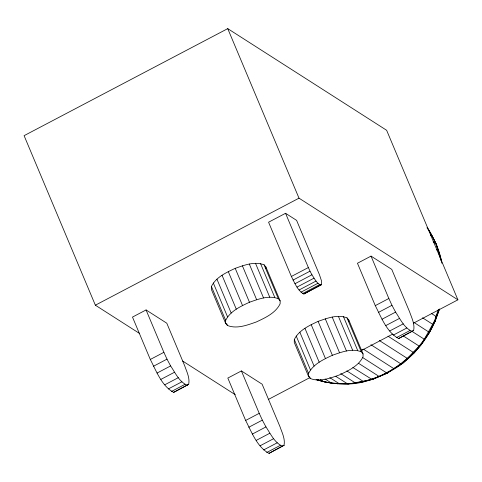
<?xml version="1.0" encoding="UTF-8"?>
<svg xmlns="http://www.w3.org/2000/svg" width="482" height="482" viewBox="0 0 482 482"><rect width="100%" height="100%" fill="white"/><g stroke="black" fill="none" stroke-linecap="round" stroke-linejoin="round"><path stroke-width="0.72" d="M438.295 309.685L436.041 316.421L435.071 321.416C427.877 337.762 416.719 352.167 402.723 363.259L402.331 363.518C385.829 373.664 368.32 383.636 348.372 383.979C337.436 384.341 326.447 382.895 316.047 379.485C331.369 384.738 348.137 384.859 363.796 381.563L362.356 381.756M211.411 286.471L211.363 289.405L225.618 323.314L227.432 325.483C236.885 329.236 247.26 325.103 256.31 321.976C265.251 317.759 275.523 313.167 280.114 303.835L280.156 300.901L265.907 266.992L264.088 264.823C254.641 261.069 244.26 265.202 235.216 268.335C226.275 272.547 215.996 277.144 211.411 286.471L225.66 320.379L225.618 323.314M265.883 268.462L265.907 266.992M294.309 339.509L294.267 342.443L308.522 376.346L310.336 378.521C319.789 382.274 330.164 378.141 339.214 375.008C348.155 370.791 358.427 366.2 363.018 356.873L363.06 353.933L348.805 320.03L346.992 317.855C337.545 314.101 327.164 318.234 318.114 321.367C309.173 325.585 298.9 330.176 294.309 339.509L308.564 373.411L308.522 376.346M348.787 321.494L348.805 320.03M188.685 384.299C190.016 377.84 186.642 371.544 184.606 365.585L166.79 323.205L146.064 309.944L132.49 317.084L150.306 359.464C156.24 370.899 161.753 386.076 173.677 392.372L188.685 384.299L173.677 392.372M284.025 445.284C285.356 438.831 281.982 432.535 279.946 426.576L262.13 384.196L241.404 370.935L227.829 378.069L245.645 420.455C251.574 431.89 257.093 447.067 269.016 453.363L284.025 445.284L269.016 453.363M321.578 284.591L321.518 280.922L319.409 274.613L296.605 220.364L285.549 213.291L268.576 222.214L291.381 276.463C294.61 282.687 297.406 290.519 303.847 294.014L321.578 284.591L303.847 294.014M413.652 330.465C414.984 324.006 411.61 317.716 409.573 311.758L391.758 269.372L371.032 256.117L357.457 263.25L375.273 305.63C381.208 317.066 386.721 332.249 398.644 338.539L413.652 330.465L410.417 332.164M370.905 344.708L400.669 363.747L414.165 352.836L429.456 332.375L435.071 321.169L439.464 308.944L429.456 332.375L421.352 344.473L414.165 352.836L402.331 363.518L400.669 363.747L387.408 373.116L372.194 379.551L348.372 383.979L331.369 383.027L323.603 381.611L320.434 379.587M439.409 309.336L435.071 321.416L434.336 321.343M402.331 363.518C408.82 357.343 414.466 350.083 421.352 344.473L432.679 324.284L435.071 321.169M225.66 320.379C230.251 311.047 240.524 306.456 249.465 302.244C258.515 299.111 268.89 294.978 278.343 298.732L280.156 300.901M308.564 373.411C313.155 364.085 323.428 359.494 332.369 355.276C341.419 352.143 351.794 348.01 361.247 351.764L363.06 353.933M362.928 382.051L363.301 381.431C377.46 377.834 391.077 372.224 402.723 363.259M398.644 338.539L409.128 332.845M362.416 357.385L386.48 372.779L387.408 373.116L387.98 372.743L372.194 379.551L352.836 367.489M361.524 350.173L363.338 349.125L393.74 368.567M414.418 352.704L413.351 352.414L388.016 336.207M413.315 323.253L457.9 299.822L386.636 130.285L227.739 28.637L24.1 135.665L95.364 305.196L139.678 333.544M95.364 305.196L299.003 198.168L457.9 299.822M291.381 276.463L308.353 267.546L285.549 213.291M293.05 280.09L310.016 271.173L308.353 267.546M150.306 359.464L163.88 352.33L146.064 309.944M294.972 283.717L311.944 274.8C314.451 278.451 316.493 283.314 320.819 285.097M297.033 287.085L314.005 278.168M153.427 366.272L167.001 359.138L163.88 352.33M299.081 289.977L316.053 281.054M300.985 292.182L317.957 283.265M302.612 293.562L319.578 284.639M157.042 373.068L170.616 365.934C175.309 372.785 179.147 381.895 187.251 385.238M160.898 379.388L174.478 372.255M164.748 384.805L178.322 377.665M168.314 388.944L181.889 381.804M171.357 391.523L184.937 384.389M375.273 305.63L388.847 298.497L371.032 256.117M378.394 312.438L391.968 305.305L388.847 298.497M382.009 319.235L395.583 312.101C400.277 318.951 404.115 328.067 412.218 331.405M385.865 325.555L399.445 318.421M389.715 330.971L403.289 323.838M268.239 399.5L309.498 377.816M361.404 350.534L392.685 334.098M393.282 335.111L406.856 327.977M396.325 337.689L409.905 330.556M245.645 420.455L259.22 413.321L241.404 370.935M248.766 427.263L262.341 420.129L259.22 413.321M252.375 434.059L265.956 426.919C270.649 433.776 274.487 442.886 282.591 446.23M256.237 440.379L269.812 433.24M260.081 445.79L273.662 438.656M263.648 449.929L277.228 442.795M266.697 452.514L280.271 445.38M337.605 383.853L338.78 383.347M364.494 381.376L367.314 380.617M368.724 380.232L372.948 379.093M355.885 382.612L357.319 382.425M359.476 382.136L360.916 381.949M348.372 383.979L347.281 383.684L335.882 376.394M316.945 379.491L324.784 381.913M441.518 261.798C439.186 250.429 434.439 239.488 428.462 229.528L428.221 229.378C434.927 239.662 439.747 251.164 441.916 263.262M430.366 234.987L432.27 236.198M433.161 241.795L436.421 244.29L440.855 260.28M436.578 249.76L438.475 250.977M431.607 313.583L436.041 316.421M422.551 317.801L432.679 324.284M414.134 322.554L429.522 332.49M412.098 331.429L424.13 339.123M403.169 335.864L418.997 345.992M379.358 340.521L407.224 358.349M358.68 363.38L378.948 376.346M346.841 370.899L363.301 381.431M340.744 373.598L355.312 382.919M329.778 377.641L339.28 383.72M325.037 378.979L331.369 383.027M182.726 361.084L235.27 394.698M440.596 258.816L441.301 259.623M427.07 227.817L428.462 229.528L431.92 235.945M427.13 227.751L428.462 229.528M432.613 237.228L436.421 244.29M391.968 305.305L395.583 312.101M310.016 271.173L311.944 274.8M262.341 420.129L265.956 426.919M167.001 359.138L170.616 365.934M227.739 28.637L299.003 198.168M346.992 317.855L361.247 351.764M343.443 316.596L357.698 350.504M338.4 316.337L352.655 350.239M332.212 317.09L346.462 350.992M325.29 318.807L339.545 352.71M318.114 321.367L332.369 355.276M311.173 324.603L325.428 358.512M304.937 328.296L319.192 362.199M299.834 332.182L314.089 366.091M296.213 336.008L310.462 369.911M264.088 264.823L278.343 298.732M309.462 376.442L310.336 378.521M260.539 263.564L274.794 297.466M255.496 263.299L269.751 297.207M249.308 264.052L263.558 297.96M242.386 265.769L256.641 299.677M235.216 268.335L249.465 302.244M228.275 271.571L242.524 305.48M222.039 275.258L236.288 309.167M216.936 279.15L231.185 313.053M213.309 282.97L227.564 316.879M226.564 323.41L227.432 325.483M436.403 245.458L437.06 247.525M437.939 250.285L439.47 255.105"/></g></svg>
